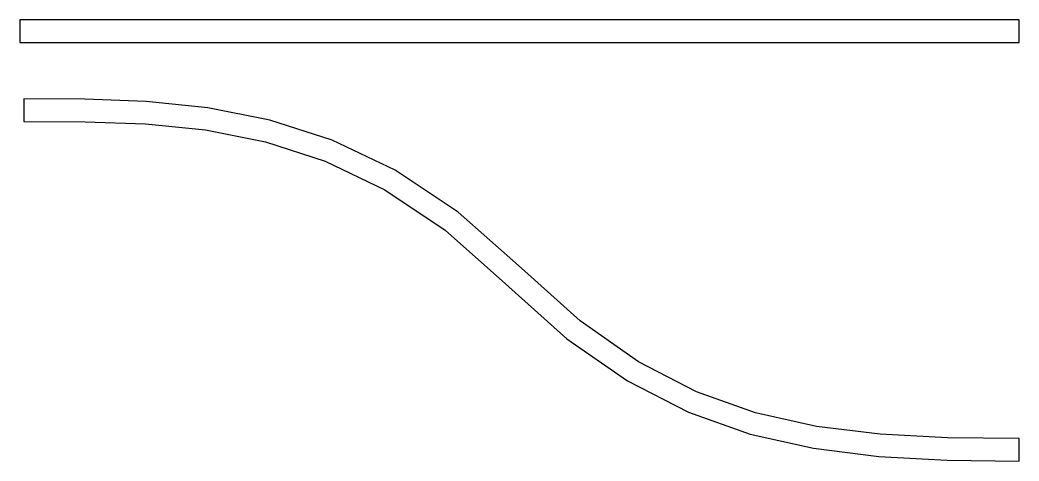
# Model space of a CAD drawing. Header units: millimetres. Extents: x 23.1 to 67.7, y -43 to -23.3.
import ezdxf

# ---------------------------------------------------------------- set-up
doc = ezdxf.new("R2010")
doc.units = ezdxf.units.MM
doc.header["$MEASUREMENT"] = 0
doc.layers.add('Layer 1', color=7, linetype='Continuous')

msp = doc.modelspace()

# ---------------------------------------------------------------- linework, layer by layer
for points in [[(67.733, -24.313), (67.733, -23.312), (23.107, -23.312), (23.107, -24.313)], [(67.733, -43.01), (67.733, -42.885), (67.733, -42.76), (67.733, -42.635), (67.733, -42.51), (67.733, -42.385), (67.733, -42.26), (67.733, -42.135), (67.733, -42.01), (64.535, -41.973), (61.534, -41.816), (58.691, -41.468), (55.969, -40.859), (53.328, -39.918), (50.73, -38.574), (48.136, -36.756), (45.509, -34.395), (42.681, -31.901), (39.863, -30.027), (37.059, -28.685), (34.268, -27.785), (31.493, -27.239), (28.737, -26.958), (25.999, -26.855), (23.283, -26.84), (23.283, -26.965), (23.283, -27.09), (23.283, -27.215), (23.283, -27.34), (23.283, -27.465), (23.283, -27.59), (23.283, -27.715), (23.283, -27.84), (26.015, -27.855), (28.717, -27.954), (31.399, -28.223), (34.069, -28.748), (36.735, -29.613), (39.407, -30.904), (42.093, -32.705), (44.802, -35.102), (47.534, -37.549), (50.245, -39.434), (52.964, -40.83), (55.721, -41.809), (58.547, -42.443), (61.471, -42.806), (64.523, -42.971)]]:
    msp.add_lwpolyline(points, close=True)
at = {"layer": 'Layer 1', "color": 7, "lineweight": 35}
msp.add_lwpolyline([(67.733, -43.01)], close=True, dxfattribs=at)

doc.saveas('drawing.dxf')
